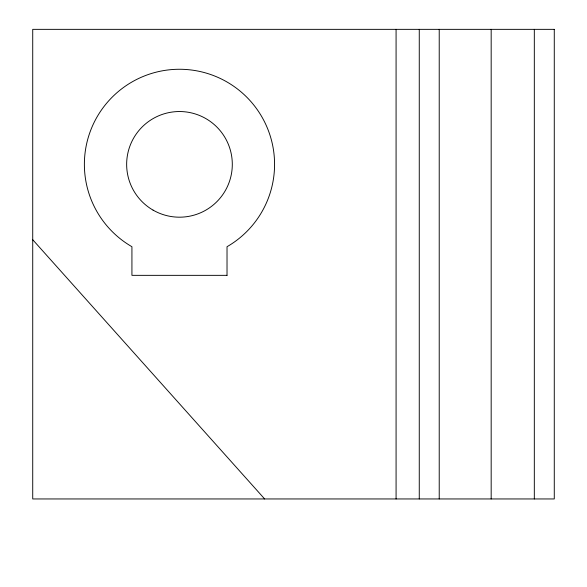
<?xml version="1.0" encoding="UTF-8"?>
<svg xmlns="http://www.w3.org/2000/svg" width="587" height="587" viewBox="0 0 587 587"><rect width="100%" height="100%" fill="white"/><g stroke="black" fill="none" stroke-linecap="round" stroke-linejoin="round"><path stroke-width="0.88" d="M32.725 239.723L264.642 498.95M534.317 29.35L534.317 498.95M491.172 29.35L491.172 498.95M439.223 29.35L439.223 498.95M419.265 29.35L419.265 498.95M396.078 29.35L396.078 498.95M554.275 29.35L32.725 29.35L32.725 498.95L554.275 498.95L554.275 29.35M227.022 275.347L131.928 275.347L131.928 246.716A95.094 95.094 0 0 1 106.629 103.231A95.094 95.094 0 0 1 252.322 103.231A95.094 95.094 0 0 1 227.022 246.716L227.022 275.347M153.06 210.109A52.83 52.83 0 0 0 232.305 164.36A52.83 52.83 0 0 0 153.06 118.611A52.83 52.83 0 0 0 153.06 210.109"/></g></svg>
